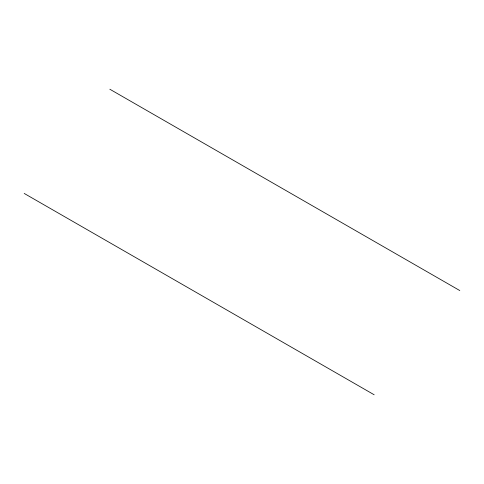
<?xml version="1.0" encoding="UTF-8"?>
<svg xmlns="http://www.w3.org/2000/svg" width="484" height="484" viewBox="0 0 484 484"><rect width="100%" height="100%" fill="white"/><g stroke="black" fill="none" stroke-linecap="round" stroke-linejoin="round"><path stroke-width="0.73" d="M109.832 89.225L459.8 290.563M24.2 193.437L374.168 394.775"/></g></svg>
